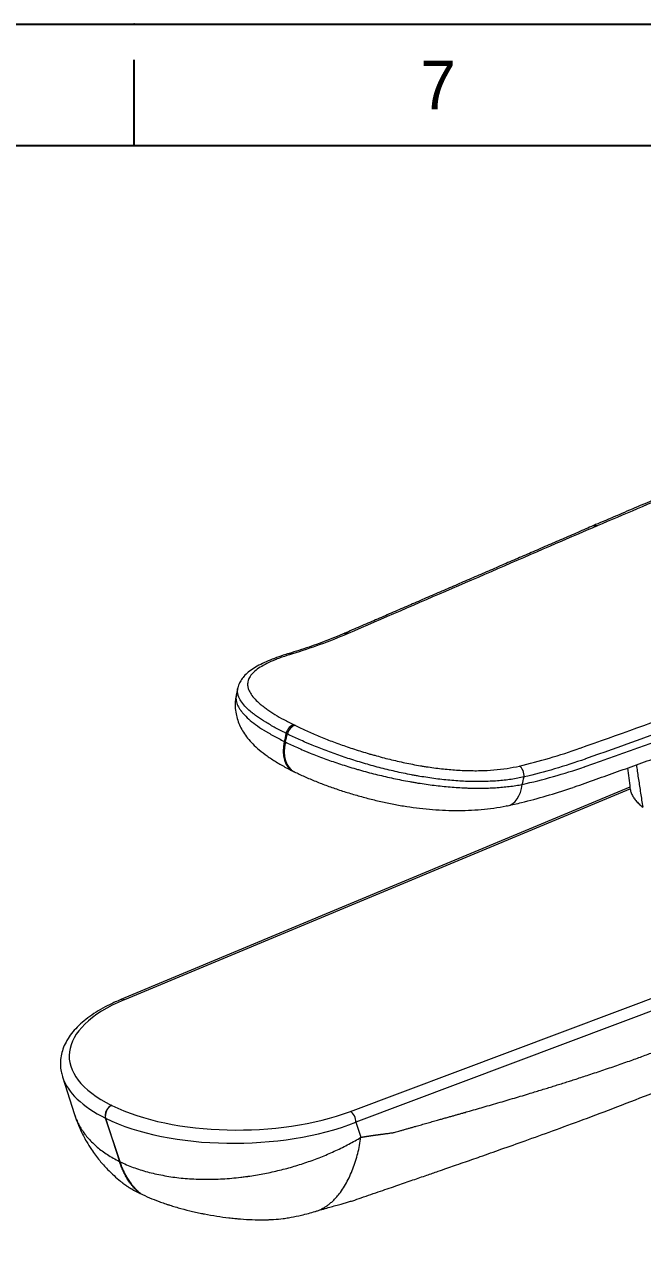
# Model space of a CAD drawing. Extents: x 8168 to 8762, y -18192 to -17772.
# Drawn here: x 8593.3 to 8665.2, y -17913.1 to -17772 of the extents above; entities that cross this region are included whole.
import ezdxf

# ---------------------------------------------------------------- set-up
doc = ezdxf.new("R2010")
doc.units = 0
doc.header["$MEASUREMENT"] = 0
doc.linetypes.add('HIDDEN2', pattern=[4.7625, 3.175, -1.5875])
doc.layers.get('0').update_dxf_attribs({"linetype": 'CONTINUOUS'})
doc.layers.add('1', color=4, linetype='HIDDEN2')
doc.styles.get("Standard").update_dxf_attribs({"font": 'Gulim.ttf'})

msp = doc.modelspace()

# ---------------------------------------------------------------- linework, layer by layer
for p, q in [((8606.07, -17786.11), (8606.07, -17776.11)), ((8747.48, -17786.11), (8181.82, -17786.11))]:
    msp.add_line(p, q)
msp.add_lwpolyline([(8167.68, -17771.97), (8761.62, -17771.97), (8761.62, -18191.97), (8167.68, -18191.97)], close=True)
msp.add_point((8606.07, -17771.97))
at = {"layer": '1', "color": 1, "linetype": 'Continuous', "lineweight": 13}
for p, q in [((8624.69, -17853.45), (8624.84, -17853.52)), ((8623.9, -17854.5), (8623.75, -17854.43)), ((8623.54, -17855.37), (8623.67, -17855.43)), ((8663.8, -17860.87), (8604.94, -17885.41)), ((8631.23, -17898.4), (8710.37, -17868.68)), ((8708.3, -17870.94), (8631.88, -17899.64)), ((8603.45, -17897.69), (8603.47, -17897.7)), ((8602.74, -17899.18), (8604.36, -17904.2)), ((8602.76, -17899.19), (8602.74, -17899.18)), ((8604.45, -17904.25), (8602.76, -17899.19)), ((8631.88, -17899.64), (8632.46, -17901.4))]:
    msp.add_line(p, q, dxfattribs=at)
at = {"layer": '1', "color": 7, "linetype": 'Continuous', "lineweight": 18}
for p, q in [((8624.56, -17858.82), (8624.68, -17858.88)), ((8663.74, -17860.7), (8604.53, -17885.38)), ((8597.74, -17894.37), (8599.15, -17898.77))]:
    msp.add_line(p, q, dxfattribs=at)
for centre, major_axis, ratio, start_param, end_param in [((8630.94, -17843.71), (-0.397, 0.918), 0.650175, 5.66202, 6.283443), ((8618.36, -17892.64), (20.83, 0.49), 0.452775, 3.269976, 3.274498)]:
    msp.add_ellipse(centre, major_axis=major_axis, ratio=ratio, start_param=start_param, end_param=end_param, dxfattribs=at)
at = {"layer": '1', "color": 1, "linetype": 'Continuous', "lineweight": 13}
for centre, major_axis, ratio, start_param, end_param in [((8624.38, -17846.1), (-0.286, 0.958), 0.692585, 5.736659, 6.268059), ((8624.45, -17854.39), (-0.443, -0.897), 0.646861, 3.45504, 5.057063), ((8624.59, -17854.47), (0.443, 0.897), 0.646861, 0.313448, 1.915471), ((8626.33, -17855.23), (-1.77, -3.59), 0.646861, 5.057063, 6.297062), ((8626.45, -17855.29), (1.77, 3.59), 0.646861, 1.915471, 3.151856), ((8650.78, -17859.15), (-0.227, 0.974), 0.634259, 4.198974, 5.776924), ((8648.61, -17858.96), (-0.89, 3.9), 0.636305, 3.130085, 4.202906), ((8618.38, -17891.74), (19.86, 0.25), 0.442358, 2.308832, 3.856394), ((8604.91, -17886.31), (-0.385, 0.923), 0.636, 5.670519, 6.28347), ((8618.36, -17892.64), (20.83, 0.49), 0.452775, 3.274498, 3.854205), ((8603.43, -17898.58), (-0.443, -0.897), 0.646861, 3.762654, 5.69997), ((8603.45, -17898.59), (-0.443, -0.897), 0.646861, 3.762654, 5.69997), ((8618.49, -17891.8), (19.92, 0.24), 0.439524, 3.853837, 5.401399), ((8631.21, -17899.3), (0.352, -0.936), 0.60402, 0.979824, 2.551052), ((8618.46, -17892.69), (20.89, 0.49), 0.449621, 3.851416, 5.398978)]:
    msp.add_ellipse(centre, major_axis=major_axis, ratio=ratio, start_param=start_param, end_param=end_param, dxfattribs=at)
at = {"layer": '1', "color": 7, "linetype": 'Continuous', "lineweight": 18}
for points, knots in [([(8704.81, -17825.94), (8704.74, -17825.91), (8704.3, -17825.7), (8703.46, -17825.34), (8702.23, -17824.87), (8700.89, -17824.42), (8699.43, -17824), (8697.86, -17823.62), (8696.23, -17823.29), (8694.56, -17823.01), (8692.87, -17822.79), (8691.15, -17822.63), (8689.42, -17822.53), (8687.67, -17822.48), (8685.92, -17822.49), (8684.18, -17822.55), (8682.46, -17822.68), (8680.78, -17822.86), (8679.15, -17823.1), (8677.56, -17823.39), (8676.03, -17823.74), (8674.54, -17824.14), (8673.2, -17824.57), (8671.92, -17825.04), (8670.64, -17825.57), (8668.27, -17826.54), (8664.69, -17828.04), (8661.49, -17829.43), (8659.67, -17830.19), (8659.5, -17830.27)], [0, 0, 0, 0, 0.005311, 0.03469, 0.063045, 0.092624, 0.124971, 0.157444, 0.189978, 0.222461, 0.254804, 0.28693, 0.319136, 0.351604, 0.384175, 0.416794, 0.449397, 0.481934, 0.514093, 0.546261, 0.578791, 0.61163, 0.644702, 0.672354, 0.705021, 0.744854, 0.856167, 0.986776, 1, 1, 1, 1]), ([(8659.51, -17830.27), (8659.52, -17830.27), (8659.52, -17830.27), (8659.54, -17830.26), (8659.55, -17830.26), (8659.57, -17830.25), (8659.6, -17830.24), (8659.66, -17830.24), (8659.7, -17830.24), (8659.73, -17830.24), (8659.74, -17830.24), (8659.77, -17830.24), (8659.78, -17830.25), (8659.81, -17830.25), (8659.84, -17830.26), (8659.87, -17830.27), (8659.87, -17830.27), (8659.88, -17830.28), (8659.89, -17830.28), (8659.91, -17830.28), (8659.92, -17830.29), (8659.93, -17830.29)], [0, 0, 0, 0, 0.048902, 0.048902, 0.12816, 0.12816, 0.207418, 0.365935, 0.524451, 0.524451, 0.603709, 0.603709, 0.682967, 0.682967, 0.841484, 0.841484, 0.881113, 0.881113, 0.920742, 0.920742, 1, 1, 1, 1]), ([(8630.51, -17842.8), (8630.33, -17842.88), (8629.36, -17843.31), (8627.6, -17843.98), (8625.64, -17844.68), (8624.48, -17845.02), (8624.09, -17845.13)], [0, 0, 0, 0, 0.083393, 0.451311, 0.819458, 1, 1, 1, 1]), ([(8624.1, -17845.14), (8623.97, -17845.18), (8623.45, -17845.33), (8622.62, -17845.62), (8621.65, -17846), (8620.78, -17846.4), (8620, -17846.84), (8619.36, -17847.3), (8618.85, -17847.78), (8618.48, -17848.28), (8618.24, -17848.74), (8618.17, -17849.03), (8618.15, -17849.15)], [0, 0, 0, 0, 0.040238, 0.158106, 0.276471, 0.395352, 0.515756, 0.637807, 0.747872, 0.8488, 0.942027, 1, 1, 1, 1]), ([(8617.97, -17849.95), (8617.93, -17850.13), (8617.83, -17850.59), (8617.81, -17851.34), (8617.91, -17852.15), (8618.11, -17852.91), (8618.41, -17853.64), (8618.8, -17854.33), (8619.29, -17855.01), (8619.89, -17855.69), (8620.64, -17856.38), (8621.54, -17857.07), (8622.59, -17857.76), (8623.62, -17858.35), (8624.31, -17858.7), (8624.59, -17858.83)], [0, 0, 0, 0, 0.044015, 0.109402, 0.172265, 0.235039, 0.299527, 0.367282, 0.440308, 0.521114, 0.612304, 0.714597, 0.823468, 0.930481, 1, 1, 1, 1]), ([(8624.7, -17858.89), (8625.09, -17859.09), (8625.89, -17859.46), (8627.18, -17860.01), (8628.54, -17860.53), (8629.95, -17861.02), (8631.4, -17861.48), (8632.88, -17861.89), (8634.38, -17862.27), (8635.89, -17862.6), (8637.4, -17862.88), (8638.91, -17863.1), (8640.43, -17863.26), (8641.94, -17863.37), (8643.46, -17863.41), (8644.97, -17863.39), (8646.46, -17863.29), (8647.92, -17863.12), (8648.92, -17862.96), (8649.42, -17862.84), (8649.46, -17862.83)], [0, 0, 0, 0, 0.058439, 0.118249, 0.177483, 0.236206, 0.294413, 0.352069, 0.409154, 0.465687, 0.522108, 0.578146, 0.63451, 0.691823, 0.750161, 0.809568, 0.870052, 0.931591, 0.99413, 1, 1, 1, 1]), ([(8649.5, -17862.85), (8650.05, -17862.73), (8651.55, -17862.39), (8654.01, -17861.71), (8656.02, -17861.11), (8657.06, -17860.74), (8657.15, -17860.71)], [0, 0, 0, 0, 0.214295, 0.591173, 0.965672, 1, 1, 1, 1]), ([(8663.75, -17860.78), (8663.76, -17860.86), (8663.8, -17861.09), (8663.88, -17861.31), (8663.99, -17861.58), (8664.06, -17861.72), (8664.17, -17861.89), (8664.19, -17861.92), (8664.24, -17861.99), (8664.26, -17862.02), (8664.33, -17862.12), (8664.38, -17862.19), (8664.55, -17862.38), (8664.79, -17862.64), (8665.08, -17862.89), (8665.23, -17863.01)], [0, 0, 0, 0, 0.112137, 0.28971, 0.28971, 0.467282, 0.467282, 0.511675, 0.511675, 0.556068, 0.556068, 0.644855, 0.644855, 0.822427, 1, 1, 1, 1]), ([(8604.53, -17885.38), (8604.31, -17885.48), (8603.68, -17885.75), (8602.7, -17886.23), (8601.64, -17886.85), (8600.67, -17887.51), (8599.82, -17888.21), (8599.09, -17888.95), (8598.5, -17889.72), (8598.03, -17890.52), (8597.71, -17891.33), (8597.52, -17892.14), (8597.48, -17892.95), (8597.55, -17893.68), (8597.67, -17894.13), (8597.74, -17894.32)], [0, 0, 0, 0, 0.044897, 0.130683, 0.21658, 0.30247, 0.388099, 0.473117, 0.557003, 0.639116, 0.718904, 0.796212, 0.871433, 0.94539, 1, 1, 1, 1]), ([(8627.16, -17910.02), (8627.66, -17909.87), (8628.61, -17909.59), (8629.73, -17909.28), (8630.52, -17909.05), (8631.01, -17908.91), (8631.69, -17908.73), (8632.9, -17908.28), (8634.66, -17907.69), (8636.67, -17907), (8638.46, -17906.38), (8640.02, -17905.84), (8641.34, -17905.38), (8642.41, -17905.01), (8643.38, -17904.67), (8644.68, -17904.23), (8646.48, -17903.6), (8648.88, -17902.75), (8651.68, -17901.76), (8654.87, -17900.61), (8658.43, -17899.3), (8662.37, -17897.82), (8665.09, -17896.76), (8666.52, -17896.2)], [0, 0, 0, 0, 0.035968, 0.068199, 0.08042, 0.092492, 0.103755, 0.128595, 0.185715, 0.236431, 0.280987, 0.321725, 0.355181, 0.381352, 0.403476, 0.429341, 0.479974, 0.541186, 0.612781, 0.694534, 0.786252, 0.887955, 1, 1, 1, 1]), ([(8599.15, -17898.77), (8599.35, -17899.37), (8599.76, -17900.43), (8600.45, -17901.78), (8601.06, -17902.75), (8601.58, -17903.49), (8602.04, -17904.08), (8602.51, -17904.63), (8603.06, -17905.22), (8603.72, -17905.86), (8604.33, -17906.39), (8604.69, -17906.67), (8604.79, -17906.74)], [0, 0, 0, 0, 0.191696, 0.342889, 0.454022, 0.535675, 0.615267, 0.681187, 0.753964, 0.860423, 0.963492, 1, 1, 1, 1]), ([(8604.76, -17906.73), (8604.84, -17906.79), (8604.92, -17906.85), (8605.07, -17906.95), (8605.13, -17906.99), (8605.22, -17907.06), (8605.25, -17907.08), (8605.32, -17907.12), (8605.35, -17907.14), (8605.51, -17907.25), (8605.65, -17907.33), (8606.07, -17907.58), (8606.38, -17907.74), (8606.71, -17907.9)], [0, 0, 0, 0, 0.152812, 0.152812, 0.25871, 0.25871, 0.31166, 0.31166, 0.364609, 0.364609, 0.576406, 0.576406, 1, 1, 1, 1]), ([(8606.81, -17907.95), (8607.14, -17908.11), (8607.48, -17908.27), (8608.21, -17908.58), (8608.59, -17908.73), (8609.18, -17908.95), (8609.39, -17909.02), (8609.69, -17909.13), (8609.8, -17909.16), (8609.96, -17909.22), (8610.01, -17909.23), (8610.11, -17909.27), (8610.17, -17909.28), (8610.43, -17909.37), (8610.65, -17909.43), (8611.08, -17909.56), (8611.3, -17909.62), (8611.97, -17909.81), (8612.42, -17909.92), (8613.11, -17910.08), (8613.34, -17910.13), (8613.69, -17910.21), (8613.8, -17910.23), (8613.98, -17910.27), (8614.04, -17910.28), (8614.16, -17910.3), (8614.21, -17910.31), (8614.74, -17910.41), (8615.21, -17910.5), (8616.15, -17910.64), (8616.61, -17910.71), (8617.31, -17910.79), (8617.54, -17910.81), (8617.83, -17910.84), (8617.89, -17910.85), (8618.01, -17910.86), (8618.07, -17910.86), (8618.24, -17910.88), (8618.35, -17910.89), (8618.93, -17910.93), (8619.37, -17910.96), (8620.25, -17910.99), (8620.67, -17911), (8621.3, -17910.99), (8621.5, -17910.99), (8621.75, -17910.98), (8621.8, -17910.98), (8621.91, -17910.97), (8622.06, -17910.97), (8622.2, -17910.96), (8622.69, -17910.93), (8623.06, -17910.9), (8623.52, -17910.84), (8623.63, -17910.82), (8623.73, -17910.81)], [0, 0, 0, 0, 0.075131, 0.075131, 0.150263, 0.150263, 0.187829, 0.187829, 0.206612, 0.206612, 0.216003, 0.216003, 0.225394, 0.225394, 0.26296, 0.26296, 0.300526, 0.300526, 0.375657, 0.375657, 0.413223, 0.413223, 0.432006, 0.432006, 0.441397, 0.441397, 0.450789, 0.450789, 0.52592, 0.52592, 0.601052, 0.601052, 0.638618, 0.638618, 0.648009, 0.648009, 0.6574, 0.6574, 0.676183, 0.676183, 0.751315, 0.751315, 0.826446, 0.826446, 0.864012, 0.864012, 0.873403, 0.873403, 0.882795, 0.901578, 0.901578, 0.976709, 0.976709, 1, 1, 1, 1]), ([(8623.71, -17910.81), (8623.92, -17910.78), (8624.52, -17910.68), (8625.69, -17910.43), (8626.62, -17910.19), (8627.15, -17910.02)], [0, 0, 0, 0, 0.178928, 0.525492, 1, 1, 1, 1])]:
    msp.add_open_spline(points, degree=3, knots=knots, dxfattribs=at)
at = {"layer": '1', "color": 1, "linetype": 'Continuous', "lineweight": 13}
for points, degree, knots in [([(8704.41, -17825.94), (8704.02, -17825.76), (8703.61, -17825.58), (8703.09, -17825.36), (8702.98, -17825.32), (8702.77, -17825.24), (8702.66, -17825.19), (8702.33, -17825.07), (8702.11, -17824.99), (8701.45, -17824.76), (8700.99, -17824.61), (8700.07, -17824.32), (8699.59, -17824.19), (8698.62, -17823.93), (8698.12, -17823.81), (8697.37, -17823.64), (8697.11, -17823.59), (8696.72, -17823.51), (8696.59, -17823.49), (8696.33, -17823.44), (8696.2, -17823.41), (8695.55, -17823.29), (8695.02, -17823.2), (8693.95, -17823.04), (8693.42, -17822.97), (8692.34, -17822.85), (8691.8, -17822.8), (8690.7, -17822.71), (8690.15, -17822.67), (8689.45, -17822.64), (8689.24, -17822.63), (8689.03, -17822.62), (8688.89, -17822.62), (8688.82, -17822.62), (8688.48, -17822.6), (8688.2, -17822.6), (8687.36, -17822.58), (8686.81, -17822.58), (8685.71, -17822.6), (8684.62, -17822.64), (8683.53, -17822.71), (8682.45, -17822.8), (8681.92, -17822.85), (8681.32, -17822.92), (8681.25, -17822.93), (8681.12, -17822.94), (8680.92, -17822.97), (8680.46, -17823.03), (8680.07, -17823.08), (8679.29, -17823.2), (8678.78, -17823.29), (8678.03, -17823.43), (8677.78, -17823.48), (8677.41, -17823.56), (8677.23, -17823.6), (8677.04, -17823.64), (8676.92, -17823.67), (8676.86, -17823.69), (8676.32, -17823.81), (8675.85, -17823.93), (8675.16, -17824.12), (8674.93, -17824.19), (8674.6, -17824.29), (8674.49, -17824.32), (8674.33, -17824.37), (8674.27, -17824.39), (8674.16, -17824.43), (8674.11, -17824.44), (8674, -17824.48), (8673.94, -17824.5), (8673.84, -17824.53), (8673.78, -17824.55), (8673.62, -17824.6), (8673.51, -17824.64), (8673.3, -17824.71), (8673.2, -17824.75), (8672.99, -17824.82), (8672.89, -17824.86), (8672.58, -17824.98), (8672.38, -17825.06), (8672.14, -17825.16), (8672.09, -17825.18), (8671.99, -17825.22), (8671.94, -17825.24), (8671.84, -17825.28), (8671.79, -17825.3), (8671.69, -17825.34), (8671.64, -17825.36), (8671.5, -17825.42), (8671.4, -17825.46), (8671.2, -17825.54), (8671.11, -17825.58), (8670.81, -17825.7), (8670.62, -17825.79), (8670.04, -17826.03), (8669.65, -17826.19), (8667.7, -17827.01), (8666.15, -17827.67), (8663.04, -17828.98), (8661.49, -17829.64), (8659.93, -17830.29)], 3, [0, 0, 0, 0, 0.03125, 0.03125, 0.039063, 0.039063, 0.046875, 0.046875, 0.0625, 0.0625, 0.09375, 0.09375, 0.125, 0.125, 0.15625, 0.15625, 0.171875, 0.171875, 0.179688, 0.179688, 0.1875, 0.1875, 0.21875, 0.21875, 0.25, 0.25, 0.28125, 0.28125, 0.3125, 0.3125, 0.320313, 0.324219, 0.324219, 0.328125, 0.328125, 0.34375, 0.34375, 0.375, 0.375, 0.40625, 0.4375, 0.4375, 0.46875, 0.46875, 0.472656, 0.472656, 0.476563, 0.484375, 0.5, 0.5, 0.53125, 0.53125, 0.546875, 0.546875, 0.554688, 0.558594, 0.558594, 0.5625, 0.5625, 0.59375, 0.59375, 0.609375, 0.609375, 0.617188, 0.617188, 0.621094, 0.621094, 0.625, 0.625, 0.628906, 0.628906, 0.632813, 0.632813, 0.640625, 0.640625, 0.648438, 0.648438, 0.65625, 0.65625, 0.671875, 0.671875, 0.675781, 0.675781, 0.679688, 0.679688, 0.683594, 0.683594, 0.6875, 0.6875, 0.695313, 0.695313, 0.703125, 0.703125, 0.71875, 0.71875, 0.75, 0.75, 0.875, 0.875, 1, 1, 1, 1]), ([(8659.93, -17830.29), (8658.34, -17830.98), (8656.74, -17831.67), (8651.11, -17834.11), (8647.08, -17835.85), (8639.02, -17839.33), (8634.99, -17841.07), (8630.96, -17842.82)], 3, [0, 0, 0, 0, 0.165239, 0.165239, 0.582659, 0.582659, 1, 1, 1, 1]), ([(8630.51, -17842.81), (8630.52, -17842.81), (8630.52, -17842.8), (8630.57, -17842.79), (8630.61, -17842.78), (8630.7, -17842.77), (8630.74, -17842.78), (8630.83, -17842.79), (8630.88, -17842.81), (8630.93, -17842.83)], 3, [0, 0, 0, 0, 0.03877, 0.03877, 0.35918, 0.35918, 0.67959, 0.67959, 1, 1, 1, 1]), ([(8657.95, -17856.15), (8662.34, -17854.59), (8666.73, -17853.02), (8675.51, -17849.89), (8679.9, -17848.33), (8686.03, -17846.15), (8687.77, -17845.53), (8689.51, -17844.91)], 3, [0, 0, 0, 0, 0.417341, 0.417341, 0.834761, 0.834761, 1, 1, 1, 1]), ([(8624.48, -17845.18), (8624.05, -17845.31), (8623.65, -17845.44), (8623.08, -17845.64), (8622.9, -17845.71), (8622.64, -17845.81), (8622.51, -17845.86), (8622.38, -17845.91), (8622.29, -17845.95), (8622.25, -17845.97), (8621.88, -17846.12), (8621.58, -17846.27), (8621.03, -17846.56), (8620.78, -17846.71), (8620.34, -17847.01), (8620.15, -17847.16), (8619.94, -17847.36), (8619.88, -17847.42), (8619.83, -17847.48), (8619.79, -17847.52), (8619.77, -17847.54), (8619.69, -17847.64), (8619.62, -17847.72), (8619.46, -17847.96), (8619.39, -17848.13), (8619.29, -17848.46), (8619.27, -17848.63), (8619.28, -17848.9), (8619.29, -17848.98), (8619.32, -17849.12), (8619.34, -17849.18), (8619.36, -17849.25), (8619.38, -17849.3), (8619.39, -17849.32), (8619.46, -17849.52), (8619.56, -17849.7), (8619.81, -17850.07), (8619.96, -17850.26), (8620.31, -17850.64), (8620.52, -17850.83), (8620.81, -17851.08), (8620.9, -17851.15), (8620.99, -17851.22), (8621.06, -17851.27), (8621.09, -17851.3), (8621.25, -17851.42), (8621.39, -17851.52), (8621.81, -17851.82), (8622.12, -17852.02), (8622.78, -17852.43), (8623.13, -17852.63), (8623.87, -17853.04), (8624.27, -17853.25), (8624.69, -17853.45)], 3, [0, 0, 0, 0, 0.0625, 0.0625, 0.09375, 0.09375, 0.109375, 0.117188, 0.117188, 0.125, 0.125, 0.1875, 0.1875, 0.25, 0.25, 0.3125, 0.3125, 0.328125, 0.335938, 0.335938, 0.34375, 0.34375, 0.375, 0.375, 0.4375, 0.4375, 0.5, 0.5, 0.53125, 0.53125, 0.546875, 0.554688, 0.554688, 0.5625, 0.5625, 0.625, 0.625, 0.6875, 0.6875, 0.75, 0.75, 0.765625, 0.773438, 0.773438, 0.78125, 0.78125, 0.8125, 0.8125, 0.875, 0.875, 0.9375, 0.9375, 1, 1, 1, 1]), ([(8690.14, -17846.15), (8689.63, -17846.33), (8689.12, -17846.51), (8686.59, -17847.42), (8684.57, -17848.14), (8678.55, -17850.28), (8674.55, -17851.71), (8666.56, -17854.55), (8662.57, -17855.98), (8658.58, -17857.4)], 3, [0, 0, 0, 0, 0.048144, 0.048144, 0.240718, 0.240718, 0.620359, 0.620359, 1, 1, 1, 1]), ([(8623.75, -17854.43), (8623.31, -17854.21), (8622.89, -17853.99), (8622.1, -17853.56), (8621.73, -17853.35), (8621.04, -17852.92), (8620.71, -17852.71), (8620.27, -17852.39), (8620.13, -17852.28), (8619.96, -17852.15), (8619.92, -17852.13), (8619.86, -17852.07), (8619.76, -17852), (8619.66, -17851.92), (8619.36, -17851.66), (8619.15, -17851.46), (8618.78, -17851.06), (8618.62, -17850.86), (8618.37, -17850.47), (8618.27, -17850.28), (8618.2, -17850.07), (8618.19, -17850.04), (8618.17, -17850), (8618.15, -17849.93), (8618.12, -17849.76), (8618.1, -17849.62), (8618.09, -17849.4), (8618.11, -17849.27), (8618.13, -17849.15)], 3, [0, 0, 0, 0, 0.114679, 0.114679, 0.229358, 0.229358, 0.344037, 0.344037, 0.401376, 0.401376, 0.415711, 0.415711, 0.430046, 0.458716, 0.458716, 0.573395, 0.573395, 0.688073, 0.688073, 0.802752, 0.802752, 0.817087, 0.817087, 0.831422, 0.860092, 0.917431, 0.917431, 1, 1, 1, 1]), ([(8617.96, -17849.93), (8617.95, -17849.97), (8617.93, -17850.11), (8617.92, -17850.24), (8617.92, -17850.53), (8617.95, -17850.72), (8618.08, -17851.11), (8618.18, -17851.31), (8618.36, -17851.61), (8618.43, -17851.72), (8618.53, -17851.85), (8618.55, -17851.87), (8618.59, -17851.92), (8618.65, -17852), (8618.72, -17852.08), (8618.95, -17852.34), (8619.16, -17852.55), (8619.64, -17852.98), (8619.9, -17853.19), (8620.49, -17853.62), (8620.81, -17853.84), (8621.2, -17854.08), (8621.25, -17854.11), (8621.34, -17854.16), (8621.47, -17854.25), (8621.61, -17854.33), (8621.89, -17854.49), (8622.08, -17854.6), (8622.68, -17854.93), (8623.1, -17855.15), (8623.54, -17855.37)], 3, [0, 0, 0, 0, 0.025397, 0.082727, 0.082727, 0.197386, 0.197386, 0.312045, 0.312045, 0.369375, 0.369375, 0.383707, 0.383707, 0.398039, 0.426704, 0.426704, 0.541363, 0.541363, 0.656022, 0.656022, 0.770682, 0.770682, 0.785014, 0.785014, 0.799346, 0.828011, 0.828011, 0.885341, 0.885341, 1, 1, 1, 1]), ([(8658.55, -17858.3), (8663.22, -17856.64), (8667.88, -17854.97), (8674.58, -17852.59), (8676.6, -17851.87), (8678.63, -17851.14)], 3, [0, 0, 0, 0, 0.697279, 0.697279, 1, 1, 1, 1]), ([(8624.84, -17853.52), (8625.26, -17853.73), (8625.69, -17853.94), (8626.38, -17854.25), (8626.61, -17854.35), (8627.09, -17854.55), (8627.33, -17854.66), (8628.07, -17854.96), (8628.57, -17855.16), (8629.6, -17855.55), (8630.13, -17855.74), (8631.21, -17856.11), (8631.76, -17856.3), (8632.61, -17856.56), (8632.9, -17856.65), (8633.26, -17856.75), (8633.33, -17856.77), (8633.47, -17856.82), (8633.69, -17856.88), (8633.91, -17856.94), (8634.63, -17857.14), (8635.22, -17857.3), (8636.39, -17857.59), (8636.98, -17857.72), (8638.17, -17857.97), (8638.77, -17858.09), (8639.45, -17858.2), (8639.52, -17858.21), (8639.67, -17858.24), (8639.9, -17858.28), (8640.42, -17858.36), (8640.87, -17858.42), (8641.75, -17858.53), (8642.34, -17858.6), (8643.5, -17858.69), (8644.07, -17858.73), (8644.93, -17858.76), (8645.21, -17858.76), (8645.63, -17858.77), (8645.77, -17858.77), (8646.05, -17858.77), (8646.19, -17858.76), (8646.88, -17858.75), (8647.41, -17858.72), (8648.45, -17858.64), (8648.96, -17858.58), (8649.94, -17858.43), (8650.42, -17858.33), (8650.88, -17858.23)], 3, [0, 0, 0, 0, 0.0625, 0.0625, 0.09375, 0.09375, 0.125, 0.125, 0.1875, 0.1875, 0.25, 0.25, 0.3125, 0.3125, 0.34375, 0.34375, 0.351562, 0.351562, 0.359375, 0.375, 0.375, 0.4375, 0.4375, 0.5, 0.5, 0.5625, 0.5625, 0.570312, 0.570312, 0.578125, 0.59375, 0.625, 0.625, 0.6875, 0.6875, 0.75, 0.75, 0.78125, 0.78125, 0.796875, 0.796875, 0.8125, 0.8125, 0.875, 0.875, 0.9375, 0.9375, 1, 1, 1, 1]), ([(8651.43, -17859.5), (8650.94, -17859.61), (8650.44, -17859.7), (8649.4, -17859.85), (8648.87, -17859.91), (8647.77, -17860), (8647.2, -17860.02), (8646.34, -17860.04), (8646.04, -17860.04), (8645.45, -17860.04), (8645.15, -17860.03), (8644.25, -17860), (8643.64, -17859.96), (8642.42, -17859.85), (8641.8, -17859.79), (8640.55, -17859.63), (8639.92, -17859.53), (8639.13, -17859.4), (8638.97, -17859.37), (8638.65, -17859.31), (8638.18, -17859.22), (8637.7, -17859.13), (8636.76, -17858.93), (8636.14, -17858.79), (8634.89, -17858.49), (8634.28, -17858.32), (8633.35, -17858.07), (8633.05, -17857.98), (8632.44, -17857.8), (8632.13, -17857.71), (8631.24, -17857.43), (8630.65, -17857.24), (8629.51, -17856.84), (8628.95, -17856.64), (8627.85, -17856.23), (8627.32, -17856.02), (8626.73, -17855.78), (8626.67, -17855.75), (8626.54, -17855.7), (8626.34, -17855.62), (8626.15, -17855.54), (8625.78, -17855.37), (8625.53, -17855.26), (8624.81, -17854.94), (8624.34, -17854.72), (8623.9, -17854.5)], 3, [0, 0, 0, 0, 0.0625, 0.0625, 0.125, 0.125, 0.1875, 0.1875, 0.21875, 0.21875, 0.25, 0.25, 0.3125, 0.3125, 0.375, 0.375, 0.4375, 0.4375, 0.453125, 0.453125, 0.46875, 0.5, 0.5, 0.5625, 0.5625, 0.625, 0.625, 0.65625, 0.65625, 0.6875, 0.6875, 0.75, 0.75, 0.8125, 0.8125, 0.875, 0.875, 0.882812, 0.882812, 0.890625, 0.90625, 0.90625, 0.9375, 0.9375, 1, 1, 1, 1]), ([(8623.67, -17855.43), (8624.11, -17855.65), (8624.58, -17855.87), (8625.3, -17856.19), (8625.55, -17856.3), (8625.93, -17856.46), (8626.12, -17856.54), (8626.31, -17856.62), (8626.44, -17856.67), (8626.5, -17856.7), (8627.09, -17856.94), (8627.63, -17857.14), (8628.72, -17857.55), (8629.28, -17857.74), (8630.43, -17858.12), (8631.02, -17858.31), (8631.77, -17858.53), (8631.99, -17858.59), (8632.22, -17858.66), (8632.37, -17858.7), (8632.45, -17858.73), (8632.83, -17858.83), (8633.14, -17858.92), (8634.06, -17859.16), (8634.68, -17859.31), (8635.93, -17859.6), (8636.55, -17859.73), (8637.5, -17859.92), (8637.97, -17860.01), (8638.53, -17860.11), (8638.77, -17860.15), (8638.93, -17860.17), (8639.01, -17860.19), (8639.72, -17860.3), (8640.35, -17860.39), (8641.6, -17860.54), (8642.22, -17860.61), (8643.45, -17860.71), (8644.05, -17860.75), (8644.8, -17860.78), (8645.03, -17860.79), (8645.25, -17860.79), (8645.4, -17860.8), (8645.47, -17860.8), (8645.84, -17860.8), (8646.14, -17860.8), (8647, -17860.8), (8647.57, -17860.78), (8648.66, -17860.71), (8649.19, -17860.66), (8650.23, -17860.54), (8650.73, -17860.46), (8651.21, -17860.37)], 3, [0, 0, 0, 0, 0.0625, 0.0625, 0.09375, 0.09375, 0.109375, 0.117187, 0.117187, 0.125, 0.125, 0.1875, 0.1875, 0.25, 0.25, 0.3125, 0.3125, 0.328125, 0.335937, 0.335937, 0.34375, 0.34375, 0.375, 0.375, 0.4375, 0.4375, 0.5, 0.5, 0.53125, 0.546875, 0.554687, 0.554687, 0.5625, 0.5625, 0.625, 0.625, 0.6875, 0.6875, 0.75, 0.75, 0.765625, 0.773437, 0.773437, 0.78125, 0.78125, 0.8125, 0.8125, 0.875, 0.875, 0.9375, 0.9375, 1, 1, 1, 1]), ([(8664.48, -17858.1), (8664.49, -17858.16), (8664.54, -17858.46), (8664.62, -17859.03), (8664.74, -17859.79), (8664.86, -17860.58), (8664.98, -17861.37), (8665.1, -17862.19), (8665.19, -17862.73), (8665.23, -17863.01)], 3, [0, 0, 0, 0, 0.035092, 0.187868, 0.343861, 0.50307, 0.665496, 0.831139, 1, 1, 1, 1]), ([(8632.46, -17901.4), (8633.34, -17901.24), (8634.65, -17901.07), (8635.27, -17900.99), (8635.74, -17900.93), (8636.29, -17900.85), (8636.31, -17900.85), (8636.35, -17900.84), (8636.98, -17900.66), (8637.29, -17900.57), (8637.65, -17900.46), (8640.3, -17899.7), (8642.95, -17898.96), (8645.14, -17898.34), (8648.26, -17897.44), (8654.29, -17895.68), (8658.87, -17894.17), (8664.57, -17892.3), (8669.49, -17890.35)], 2, [0, 0, 0, 0.125, 0.125, 0.1875, 0.1875, 0.21875, 0.21875, 0.234375, 0.234375, 0.25, 0.25, 0.375, 0.375, 0.5, 0.5, 0.75, 0.75, 1, 1, 1]), ([(8599.15, -17898.77), (8599.22, -17898.96), (8599.29, -17899.16), (8599.53, -17899.74), (8599.73, -17900.12), (8600.2, -17900.86), (8600.47, -17901.21), (8601.08, -17901.89), (8601.42, -17902.22), (8602.15, -17902.85), (8602.55, -17903.14), (8603.41, -17903.7), (8603.87, -17903.96), (8604.36, -17904.2)], 3, [0, 0, 0, 0, 0.09062, 0.09062, 0.272496, 0.272496, 0.454372, 0.454372, 0.636248, 0.636248, 0.818124, 0.818124, 1, 1, 1, 1]), ([(8604.45, -17904.25), (8604.93, -17904.48), (8605.44, -17904.7), (8606.49, -17905.09), (8607.04, -17905.27), (8608.19, -17905.58), (8608.79, -17905.71), (8610.01, -17905.94), (8610.65, -17906.04), (8611.94, -17906.18), (8612.6, -17906.23), (8613.95, -17906.28), (8614.63, -17906.29), (8616.02, -17906.26), (8616.72, -17906.22), (8617.78, -17906.12), (8618.13, -17906.09), (8618.66, -17906.03), (8618.93, -17905.99), (8619.24, -17905.95), (8619.39, -17905.93), (8619.47, -17905.92), (8619.51, -17905.91), (8619.53, -17905.91), (8619.54, -17905.91), (8619.54, -17905.91), (8619.54, -17905.91), (8619.55, -17905.91), (8619.55, -17905.91), (8619.55, -17905.91), (8619.55, -17905.91), (8620.12, -17905.82), (8620.7, -17905.72), (8621.84, -17905.5), (8622.42, -17905.37), (8623.56, -17905.09), (8624.13, -17904.94), (8625.25, -17904.61), (8625.81, -17904.43), (8626.91, -17904.04), (8627.45, -17903.84), (8628.52, -17903.41), (8629.04, -17903.18), (8630.07, -17902.71), (8630.56, -17902.46), (8631.54, -17901.94), (8632.01, -17901.67), (8632.46, -17901.4)], 3, [0, 0, 0, 0, 0.0625, 0.0625, 0.125, 0.125, 0.1875, 0.1875, 0.25, 0.25, 0.3125, 0.3125, 0.375, 0.375, 0.4375, 0.4375, 0.46875, 0.46875, 0.484375, 0.492187, 0.496094, 0.498047, 0.499023, 0.499512, 0.499756, 0.499878, 0.499939, 0.499969, 0.499985, 0.499985, 0.5, 0.5, 0.5625, 0.5625, 0.625, 0.625, 0.6875, 0.6875, 0.75, 0.75, 0.8125, 0.8125, 0.875, 0.875, 0.9375, 0.9375, 1, 1, 1, 1])]:
    msp.add_open_spline(points, degree=degree, knots=knots, dxfattribs=at)
at = {"layer": '1', "color": 7, "linetype": 'Continuous', "lineweight": 18}
for points, degree in [([(8659.51, -17830.27), (8645.03, -17836.53), (8630.54, -17842.8)], 2), ([(8630.54, -17842.8), (8630.51, -17842.81)], 1), ([(8618.14, -17849.14), (8617.96, -17849.93)], 1), ([(8657.29, -17860.66), (8667.33, -17857.08), (8677.37, -17853.51)], 2), ([(8663.45, -17858.47), (8663.55, -17859.24), (8663.65, -17860.01), (8663.75, -17860.78)], 3), ([(8657.17, -17860.7), (8657.29, -17860.66)], 1), ([(8606.71, -17907.9), (8606.74, -17907.92), (8606.77, -17907.93), (8606.81, -17907.95)], 3)]:
    msp.add_open_spline(points, degree=degree, dxfattribs=at)
at = {"layer": '1', "color": 1, "linetype": 'Continuous', "lineweight": 13}
for points, degree in [([(8630.93, -17842.83), (8629.85, -17843.29), (8627.69, -17844.15), (8625.55, -17844.86), (8624.48, -17845.18)], 3), ([(8630.96, -17842.82), (8630.95, -17842.82), (8630.94, -17842.83), (8630.93, -17842.83)], 3), ([(8623.75, -17854.43), (8623.68, -17854.74), (8623.61, -17855.05), (8623.54, -17855.37)], 3), ([(8623.67, -17855.43), (8623.75, -17855.12), (8623.82, -17854.81), (8623.9, -17854.5)], 3), ([(8650.88, -17858.23), (8652.05, -17857.95), (8654.39, -17857.34), (8656.74, -17856.58), (8657.91, -17856.16)], 3), ([(8657.91, -17856.16), (8657.93, -17856.16), (8657.94, -17856.16), (8657.95, -17856.15)], 3), ([(8658.54, -17857.41), (8657.35, -17857.83), (8654.97, -17858.6), (8652.61, -17859.23), (8651.43, -17859.5)], 3), ([(8658.58, -17857.4), (8658.56, -17857.4), (8658.55, -17857.41), (8658.54, -17857.41)], 3), ([(8651.21, -17860.37), (8652.42, -17860.1), (8654.83, -17859.48), (8657.26, -17858.73), (8658.47, -17858.33)], 3), ([(8658.47, -17858.33), (8658.5, -17858.32), (8658.52, -17858.31), (8658.55, -17858.3)], 3), ([(8651.21, -17860.37), (8651.29, -17860.08), (8651.36, -17859.79), (8651.43, -17859.5)], 3), ([(8604.36, -17904.2), (8604.45, -17904.25)], 1)]:
    msp.add_open_spline(points, degree=degree, dxfattribs=at)
for points, weights in [([(8627.15, -17910.03), (8631.33, -17908.78), (8632.46, -17901.4)], [0.860213081577, 0.80482879269, 1]), ([(8606.71, -17907.9), (8605.12, -17906.53), (8604.36, -17904.2)], [0.918094945582, 0.937330570318, 1]), ([(8606.81, -17907.95), (8605.22, -17906.58), (8604.45, -17904.25)], [0.918094945394, 0.937330570011, 1])]:
    msp.add_rational_spline(points, weights, degree=2, dxfattribs=at)

# ---------------------------------------------------------------- texts
at = {"insert": (8641.42, -17779.04), "char_height": 5.66, "attachment_point": 5}
msp.add_mtext_dynamic_manual_height_columns('7', width=50, gutter_width=12.5, heights=[0], dxfattribs=at)

doc.saveas('drawing.dxf')
